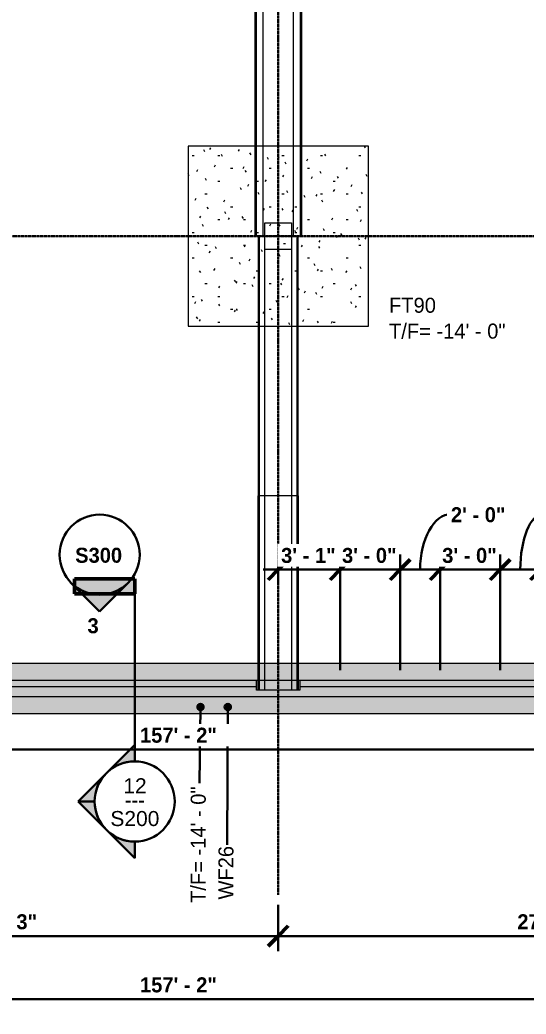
# Model space of a CAD drawing. Header units: inches. Extents: x -4164 to -1564, y 141 to 12367.
# Drawn here: x -2982 to -2679, y 9701 to 10297 of the extents above; entities that cross this region are included whole.
import ezdxf

# ---------------------------------------------------------------- set-up
doc = ezdxf.new("R2010")
doc.units = ezdxf.units.IN
doc.header["$MEASUREMENT"] = 0
doc.linetypes.add('Dash', pattern=[0.25, 0.125, -0.125])
doc.linetypes.add('Grid Line 1_2_', pattern=[0.875, 0.5, -0.125, 0.125, -0.125])
for name, color, linetype, lineweight in [('A-ANNO-DIMS', 211, 'Continuous', 9), ('A-ANNO-DIMS-96', 211, 'Continuous', 9), ('G-ANNO-SYMB', 111, 'Continuous', 30), ('S-BEAM', 12, 'Continuous', 9), ('S-COLS', 52, 'Continuous', 9), ('S-COLS-HDLN', 52, 'Dash', 9), ('S-FNDN', 32, 'Continuous', 13), ('S-FNDN-HDLN', 4, 'Dash', 9), ('S-FNDN-IDEN', 2, 'Continuous', 30), ('S-GRID', 1, 'Continuous', 9)]:
    doc.layers.add(name, color=color, linetype=linetype, lineweight=lineweight)
doc.styles.add('Arial_3', font='arial.ttf', dxfattribs={"height": 9})
doc.styles.add('Century Gothic', font='', dxfattribs={"height": 9})
doc.styles.add('Century Gothic_B', font='', dxfattribs={"height": 9})
doc.styles.get('Century Gothic').set_extended_font_data('Century Gothic')
doc.styles.get('Century Gothic_B').set_extended_font_data('Century Gothic', bold=True)
doc.dimstyles.new('OD__1_4__Tol__', dxfattribs={"dimscale": 12, "dimtxt": 9.397514, "dimasz": 1, "dimexe": 0.75, "dimexo": 0.5, "dimgap": 0.125, "dimtad": 1, "dimrnd": 0.25, "dimzin": 1, "dimdsep": 46, "dimlunit": 4, "dimtxsty": 'Century Gothic_B', "dimblk1": 'OBLIQUE', "dimblk2": 'OBLIQUE', "dimsah": 1, "dimcen": 0.09, "dimdle": 0.75, "dimazin": 0, "dimtfac": 1, "dimtdec": 4, "dimtix": 1, "dimtmove": 0, "dimatfit": 3, "dimfxl": 1, "dimtvp": 1, "dimtfill": 1, "dimfrac": 2, "dimtolj": 1, "dimtzin": 0, "dimlwd": 30, "dimlwe": 30, "dimarcsym": 2})
doc.dimstyles.new('OD__1_4__Tol___1', dxfattribs={"dimscale": 12, "dimtxt": 9.397514, "dimasz": 1, "dimexe": 0.75, "dimexo": 0.5, "dimgap": 0.125, "dimtad": 1, "dimrnd": 0.25, "dimzin": 1, "dimdsep": 46, "dimlunit": 4, "dimtxsty": 'Century Gothic_B', "dimblk1": 'OBLIQUE', "dimblk2": 'OBLIQUE', "dimsah": 1, "dimcen": 0.09, "dimdle": 0.75, "dimazin": 0, "dimtfac": 1, "dimtdec": 4, "dimtix": 1, "dimtmove": 1, "dimatfit": 3, "dimfxl": 1, "dimtvp": 1, "dimtfill": 1, "dimfrac": 2, "dimtolj": 1, "dimtzin": 0, "dimlwd": 30, "dimlwe": 30, "dimarcsym": 2})

# ---------------------------------------------------------------- blocks, each defined once
blk = doc.blocks.new('034100 - Precast Structural Concrete - Inverted Tee - IT 28IT32 _11_F _ 11_B SHELF_-1925201-FOUNDATION PLAN')
at = {"layer": 'S-BEAM', "color": 143}
for p, q in [((-150, 9), (-150, 14)), ((150, 14), (-150, 14)), ((150, 13.21), (-150, 13.21)), ((150, 14), (150, 9)), ((-150, -9), (-150, 9)), ((-150, 9), (150, 9)), ((150, 9), (150, -9)), ((-150, -14), (-150, -9)), ((150, -9), (-150, -9)), ((150, -9), (150, -14)), ((150, -13.21), (-150, -13.21)), ((150, -14), (-150, -14))]:
    blk.add_line(p, q, dxfattribs=at)
blk = doc.blocks.new('Zapata-Rectangular - FT90 - 9-0x9-0x2-1-V14-FOUNDATION PLAN')
at = {"layer": 'S-FNDN-HDLN', "linetype": 'Continuous'}
h = blk.add_hatch(dxfattribs=at)
h.set_pattern_fill('FP_29', color=256, style=0, pattern_type=2)
h.set_pattern_definition([(0, (2827.324, -10167.189), (30.72, 7.68), [1.267, -21.773, 1.267, -21.773, -122.88]), (0, (2827.324, -10167.189), (30.72, 7.68), [-46.08, 1.267, -44.813, 1.267, -21.773, -53.76]), (0, (2827.324, -10167.189), (30.72, 7.68), [-115.2, 1.267, -14.093, 1.267, -37.133]), (120, (2838.844, -10163.349), (-22.011075, 22.7643004), [1.267, -21.773, 1.267, -21.773, -122.88]), (120, (2838.844, -10163.349), (-22.011075, 22.7643004), [-46.08, 1.267, -44.813, 1.267, -21.773, -53.76]), (120, (2838.844, -10163.349), (-22.011075, 22.7643004), [-115.2, 1.267, -14.093, 1.267, -37.133]), (240, (2842.684, -10147.989), (-8.708925, -30.4443004), [1.267, -21.773, 1.267, -21.773, -122.88]), (240, (2842.684, -10147.989), (-8.708925, -30.4443004), [-46.08, 1.267, -44.813, 1.267, -21.773, -53.76]), (240, (2842.684, -10147.989), (-8.708925, -30.4443004), [-115.2, 1.267, -14.093, 1.267, -37.133])])
h.paths.add_polyline_path([(-54, -54), (54, -54), (54, 54), (-54, 54)], flags=0)
h.paths.add_polyline_path([(8, -8), (-8, -8), (-8, 8), (8, 8), (8, -7.92)], flags=0)
at = {"layer": 'S-FNDN', "color": 253}
for p, q in [((54, 54), (-54, 54)), ((-54, 54), (-54, -54)), ((54, -54), (54, 54)), ((-54, -54), (54, -54))]:
    blk.add_line(p, q, dxfattribs=at)
blk = doc.blocks.new('034100 - Precast Structural Concrete - Column - Corbels - 16_x16_-V23-FOUNDATION PLAN')
at = {"layer": 'S-COLS-HDLN', "linetype": 'Continuous'}
h = blk.add_hatch(dxfattribs=at)
h.set_pattern_fill('FP_41', color=256, style=0, pattern_type=2)
h.set_pattern_definition([(90, (10166.205, 2828.308), (-7.68, 30.72), [1.267, -21.773, 1.267, -21.773, -122.88]), (90, (10166.205, 2828.308), (-7.68, 30.72), [-46.08, 1.267, -44.813, 1.267, -21.773, -53.76]), (90, (10166.205, 2828.308), (-7.68, 30.72), [-115.2, 1.267, -14.093, 1.267, -37.133]), (210, (10162.365, 2839.828), (-22.7643004, -22.011075), [1.267, -21.773, 1.267, -21.773, -122.88]), (210, (10162.365, 2839.828), (-22.7643004, -22.011075), [-46.08, 1.267, -44.813, 1.267, -21.773, -53.76]), (210, (10162.365, 2839.828), (-22.7643004, -22.011075), [-115.2, 1.267, -14.093, 1.267, -37.133]), (330, (10147.005, 2843.668), (30.4443004, -8.708925), [1.267, -21.773, 1.267, -21.773, -122.88]), (330, (10147.005, 2843.668), (30.4443004, -8.708925), [-46.08, 1.267, -44.813, 1.267, -21.773, -53.76]), (330, (10147.005, 2843.668), (30.4443004, -8.708925), [-115.2, 1.267, -14.093, 1.267, -37.133])])
h.paths.add_polyline_path([(7.02, 8.98), (-8.98, 8.98), (-8.98, -7.02), (7.02, -7.02)], flags=0)
at = {"layer": 'S-COLS'}
for p, q in [((-8.98, 8.98), (-8.91, 8.98)), ((-8.98, -7.02), (-8.98, 8.98)), ((-8.91, 8.98), (-0.97, 8.98)), ((7.02, 8.98), (7.02, -7.02)), ((-8.91, -7.02), (-8.98, -7.02)), ((-0.97, -7.02), (-8.91, -7.02))]:
    blk.add_line(p, q, dxfattribs=at)
blk = doc.blocks.new('Drafting View - 3_32_ x 3_8_-1738294-FOUNDATION PLAN')
at = {"layer": 'G-ANNO-SYMB', "lineweight": 9}
blk.add_hatch(color=256, dxfattribs=at).paths.add_polyline_path([(0, 0.375), (0, 0), (-0.09375, 0), (-0.09375, 0.375)], flags=0)
at = {"layer": 'G-ANNO-SYMB', "lineweight": 50}
for p, q in [((0, 0.375), (-0.09375, 0.375)), ((-0.09375, 0.375), (-0.09375, 0)), ((0, 0), (0, 0.375)), ((-0.09375, 0), (0, 0))]:
    blk.add_line(p, q, dxfattribs=at)
blk = doc.blocks.new('Drafting View - Section Head - Filled-1738293-FOUNDATION PLAN')
at = {"layer": 'G-ANNO-SYMB', "lineweight": 9}
h = blk.add_hatch(color=256, dxfattribs=at)
edge = h.paths.add_edge_path(flags=0)
edge.add_line((-0.4268, 0.1768), (-0.25, 0.3536))
edge.add_line((-0.25, 0.3536), (-0.25, 0.25))
edge.add_arc((-0.25, 0), 0.25, 90, 135)
h = blk.add_hatch(color=256, dxfattribs=at)
edge = h.paths.add_edge_path(flags=0)
edge.add_arc((-0.25, 0), 0.25, 45, 90)
edge.add_line((-0.25, 0.25), (-0.25, 0.3536))
edge.add_line((-0.25, 0.3536), (-0.0732, 0.1768))
h = blk.add_hatch(color=256, dxfattribs=at)
edge = h.paths.add_edge_path(flags=0)
edge.add_arc((-0.25, 0), 0.2503, 137.9216, 180)
edge.add_line((-0.5003, 0), (-0.6036, 0))
edge.add_line((-0.6036, 0), (-0.4358, 0.1678))
h = blk.add_hatch(color=256, dxfattribs=at)
edge = h.paths.add_edge_path(flags=0)
edge.add_line((-0.0642, 0.1678), (0.1036, 0))
edge.add_line((0.1036, 0), (0.0003, 0))
edge.add_arc((-0.25, 0), 0.2503, 0, 42.0784)
at = {"layer": 'G-ANNO-SYMB'}
for p, q in [((-0.25, 0.3536), (-0.4268, 0.1768)), ((-0.25, 0.25), (-0.25, 0.3536)), ((-0.0732, 0.1768), (-0.25, 0.3536)), ((-0.25, 0.3536), (-0.25, 0.25)), ((-0.4358, 0.1678), (-0.6036, 0)), ((0.1036, 0), (-0.0642, 0.1678)), ((-0.6036, 0), (-0.5003, 0)), ((0.0003, 0), (0.1036, 0))]:
    blk.add_line(p, q, dxfattribs=at)
for centre, radius, start, end in [((-0.2503, 0), 0.25, 360, 180), ((-0.25, 0), 0.25, 90, 135), ((-0.25, 0), 0.25, 45, 90), ((-0.25, 0), 0.2503, 137.9216, 180), ((-0.25, 0), 0.2503, 0, 42.0784), ((-0.2503, 0), 0.25, 180, 360)]:
    blk.add_arc(centre, radius, start, end, dxfattribs=at)
blk = doc.blocks.new('Elevation - Filled Arrow-1738296-FOUNDATION PLAN')
at = {"layer": 'G-ANNO-SYMB'}
for start, end in [(360, 180), (180, 360)]:
    blk.add_arc((0, 0), 0.25, start, end, dxfattribs=at)
blk = doc.blocks.new('Elevation - Filled Arrow-1738116-FOUNDATION PLAN')
at = {"layer": 'G-ANNO-SYMB', "lineweight": 9}
h = blk.add_hatch(color=256, dxfattribs=at)
edge = h.paths.add_edge_path(flags=0)
edge.add_line((0, 0.3536), (0.1768, 0.1768))
edge.add_arc((0, 0), 0.25, 45, 135)
edge.add_line((-0.1768, 0.1768), (0, 0.3536))
at = {"layer": 'G-ANNO-SYMB'}
for p, q in [((0, 0.3536), (-0.1768, 0.1768)), ((0.1768, 0.1768), (0, 0.3536))]:
    blk.add_line(p, q, dxfattribs=at)
blk.add_arc((0, 0), 0.25, 45, 135, dxfattribs=at)
blk = doc.blocks.new('DIMBLOCK49-FOUNDATION PLAN')
at = {"layer": 'A-ANNO-DIMS-96', "lineweight": 50}
for p, q in [((-2827.32, 9967.4), (-2821.32, 9973.4)), ((-2790.32, 9967.4), (-2784.32, 9973.4)), ((-2827.32, 9967.4), (-2833.32, 9961.4)), ((-2790.32, 9967.4), (-2796.32, 9961.4))]:
    blk.add_line(p, q, dxfattribs=at)
at = {"layer": 'A-ANNO-DIMS-96', "lineweight": 30}
for p, q in [((-2790.32, 9907.19), (-2790.32, 9976.4)), ((-2836.32, 9967.4), (-2790.32, 9967.4)), ((-2827.32, 9969.88), (-2827.32, 9958.4)), ((-2827.32, 9967.4), (-2827.32, 9969.88)), ((-2790.32, 9967.4), (-2790.32, 9907.19))]:
    blk.add_line(p, q, dxfattribs=at)
at = {"layer": 'A-ANNO-DIMS-96', "color": 0, "lineweight": 30, "insert": (-2825.61, 9980.43), "char_height": 9, "width": 40.2751, "attachment_point": 1, "line_spacing_factor": 0.984502, "style": 'Century Gothic_B', "bg_fill": 3, "box_fill_scale": 1.25, "bg_fill_color": 256, "bg_fill_true_color": 13158600, "bg_fill_transparency": 0}
blk.add_mtext('3\' - 1"', dxfattribs=at)
blk = doc.blocks.new('_Oblique')
at = {"color": 0, "linetype": 'ByBlock', "lineweight": -2}
blk.add_line((-0.5, -0.5), (0.5, 0.5), dxfattribs=at)
blk = doc.blocks.new('DIMBLOCK50-FOUNDATION PLAN')
at = {"layer": 'A-ANNO-DIMS-96', "lineweight": 30}
for p, q in [((-2790.32, 9907.19), (-2790.32, 9976.4)), ((-2754.32, 9907.19), (-2754.32, 9976.4)), ((-2790.32, 9967.4), (-2754.32, 9967.4)), ((-2790.32, 9967.4), (-2790.32, 9907.19)), ((-2754.32, 9967.4), (-2754.32, 9907.19))]:
    blk.add_line(p, q, dxfattribs=at)
at = {"layer": 'A-ANNO-DIMS-96', "lineweight": 50}
for p, q in [((-2790.32, 9967.4), (-2784.32, 9973.4)), ((-2754.32, 9967.4), (-2748.32, 9973.4)), ((-2790.32, 9967.4), (-2796.32, 9961.4)), ((-2754.32, 9967.4), (-2760.32, 9961.4))]:
    blk.add_line(p, q, dxfattribs=at)
at = {"layer": 'A-ANNO-DIMS-96', "color": 0, "lineweight": 30, "insert": (-2789.11, 9980.43), "char_height": 9, "width": 40.2751, "attachment_point": 1, "line_spacing_factor": 0.984502, "style": 'Century Gothic_B', "bg_fill": 3, "box_fill_scale": 1.25, "bg_fill_color": 256, "bg_fill_true_color": 13158600, "bg_fill_transparency": 0}
blk.add_mtext('3\' - 0"', dxfattribs=at)
blk = doc.blocks.new('DIMBLOCK51-FOUNDATION PLAN')
at = {"layer": 'A-ANNO-DIMS-96', "lineweight": 30}
for p, q in [((-2754.32, 9907.19), (-2754.32, 9976.4)), ((-2730.32, 9907.19), (-2730.32, 9976.4)), ((-2754.32, 9967.4), (-2730.32, 9967.4)), ((-2754.32, 9967.4), (-2754.32, 9907.19)), ((-2730.32, 9967.4), (-2730.32, 9907.19))]:
    blk.add_line(p, q, dxfattribs=at)
at = {"layer": 'A-ANNO-DIMS-96', "lineweight": 50}
for p, q in [((-2754.32, 9967.4), (-2748.32, 9973.4)), ((-2730.32, 9967.4), (-2724.32, 9973.4)), ((-2754.32, 9967.4), (-2760.32, 9961.4)), ((-2730.32, 9967.4), (-2736.32, 9961.4))]:
    blk.add_line(p, q, dxfattribs=at)
at = {"layer": 'A-ANNO-DIMS-96', "lineweight": 30}
blk.add_ellipse((-2723.9, 9967.4), major_axis=(0, 33.25), ratio=0.55401, start_param=0, end_param=1.570796, dxfattribs=at)
at = {"layer": 'A-ANNO-DIMS-96', "color": 0, "lineweight": 30, "insert": (-2723.9, 10004.8), "char_height": 9, "width": 40.2751, "attachment_point": 1, "line_spacing_factor": 0.984502, "style": 'Century Gothic_B', "bg_fill": 3, "box_fill_scale": 1.25, "bg_fill_color": 256, "bg_fill_true_color": 13158600, "bg_fill_transparency": 0}
blk.add_mtext('2\' - 0"', dxfattribs=at)
blk = doc.blocks.new('DIMBLOCK52-FOUNDATION PLAN')
at = {"layer": 'A-ANNO-DIMS-96', "lineweight": 30}
for p, q in [((-2730.32, 9907.19), (-2730.32, 9976.4)), ((-2694.32, 9907.19), (-2694.32, 9976.4)), ((-2730.32, 9967.4), (-2694.32, 9967.4)), ((-2730.32, 9967.4), (-2730.32, 9907.19)), ((-2694.32, 9967.4), (-2694.32, 9907.19))]:
    blk.add_line(p, q, dxfattribs=at)
at = {"layer": 'A-ANNO-DIMS-96', "lineweight": 50}
for p, q in [((-2730.32, 9967.4), (-2724.32, 9973.4)), ((-2694.32, 9967.4), (-2688.32, 9973.4)), ((-2730.32, 9967.4), (-2736.32, 9961.4)), ((-2694.32, 9967.4), (-2700.32, 9961.4))]:
    blk.add_line(p, q, dxfattribs=at)
at = {"layer": 'A-ANNO-DIMS-96', "color": 0, "lineweight": 30, "insert": (-2729.11, 9980.43), "char_height": 9, "width": 40.2751, "attachment_point": 1, "line_spacing_factor": 0.984502, "style": 'Century Gothic_B', "bg_fill": 3, "box_fill_scale": 1.25, "bg_fill_color": 256, "bg_fill_true_color": 13158600, "bg_fill_transparency": 0}
blk.add_mtext('3\' - 0"', dxfattribs=at)
blk = doc.blocks.new('DIMBLOCK53-FOUNDATION PLAN')
at = {"layer": 'A-ANNO-DIMS-96', "lineweight": 30}
for p, q in [((-2694.32, 9907.19), (-2694.32, 9976.4)), ((-2670.32, 9907.19), (-2670.32, 9976.4)), ((-2694.32, 9967.4), (-2670.32, 9967.4)), ((-2694.32, 9967.4), (-2694.32, 9907.19)), ((-2670.32, 9967.4), (-2670.32, 9907.19))]:
    blk.add_line(p, q, dxfattribs=at)
at = {"layer": 'A-ANNO-DIMS-96', "lineweight": 50}
for p, q in [((-2694.32, 9967.4), (-2688.32, 9973.4)), ((-2670.32, 9967.4), (-2664.32, 9973.4)), ((-2694.32, 9967.4), (-2700.32, 9961.4)), ((-2670.32, 9967.4), (-2676.32, 9961.4))]:
    blk.add_line(p, q, dxfattribs=at)
at = {"layer": 'A-ANNO-DIMS-96', "lineweight": 30}
blk.add_ellipse((-2668.72, 9967.4), major_axis=(0, 33.25), ratio=0.409252, start_param=0, end_param=1.570796, dxfattribs=at)
at = {"layer": 'A-ANNO-DIMS-96', "color": 0, "lineweight": 30, "insert": (-2668.72, 10004.8), "char_height": 9, "width": 40.2751, "attachment_point": 1, "line_spacing_factor": 0.984502, "style": 'Century Gothic_B', "bg_fill": 3, "box_fill_scale": 1.25, "bg_fill_color": 256, "bg_fill_true_color": 13158600, "bg_fill_transparency": 0}
blk.add_mtext('2\' - 0"', dxfattribs=at)
blk = doc.blocks.new('DIMBLOCK56-FOUNDATION PLAN')
at = {"layer": 'A-ANNO-DIMS-96', "lineweight": 30}
for p, q in [((-3829.32, 9893.19), (-3829.32, 9701.13)), ((-3829.32, 9710.13), (-3829.32, 9893.19)), ((-1943.32, 9885.19), (-1943.32, 9701.13)), ((-1943.32, 9710.13), (-1943.32, 9885.19)), ((-3838.32, 9710.13), (-1934.32, 9710.13))]:
    blk.add_line(p, q, dxfattribs=at)
at = {"layer": 'A-ANNO-DIMS-96', "lineweight": 50}
for p, q in [((-3829.32, 9710.13), (-3823.32, 9716.13)), ((-1943.32, 9710.13), (-1937.32, 9716.13)), ((-3829.32, 9710.13), (-3835.32, 9704.13)), ((-1943.32, 9710.13), (-1949.32, 9704.13))]:
    blk.add_line(p, q, dxfattribs=at)
at = {"layer": 'A-ANNO-DIMS-96', "color": 0, "lineweight": 30, "insert": (-2910.12, 9723.16), "char_height": 9, "width": 57.1011, "attachment_point": 1, "line_spacing_factor": 0.984502, "style": 'Century Gothic_B', "bg_fill": 3, "box_fill_scale": 1.25, "bg_fill_color": 256, "bg_fill_true_color": 13158600, "bg_fill_transparency": 0}
blk.add_mtext('157\' - 2"', dxfattribs=at)
blk = doc.blocks.new('DIMBLOCK60-FOUNDATION PLAN')
at = {"layer": 'A-ANNO-DIMS-96', "lineweight": 30}
for p, q in [((-3154.32, 9766.61), (-3154.32, 9738.92)), ((-3154.32, 9747.92), (-3154.32, 9766.61)), ((-2827.32, 9766.61), (-2827.32, 9738.92)), ((-2827.32, 9747.92), (-2827.32, 9766.61)), ((-3154.32, 9747.92), (-2827.32, 9747.92))]:
    blk.add_line(p, q, dxfattribs=at)
at = {"layer": 'A-ANNO-DIMS-96', "lineweight": 50}
for p, q in [((-3154.32, 9747.92), (-3148.32, 9753.92)), ((-2827.32, 9747.92), (-2821.32, 9753.92)), ((-3154.32, 9747.92), (-3160.32, 9741.92)), ((-2827.32, 9747.92), (-2833.32, 9741.92))]:
    blk.add_line(p, q, dxfattribs=at)
at = {"layer": 'A-ANNO-DIMS-96', "color": 0, "lineweight": 30, "insert": (-3011.11, 9760.96), "char_height": 9, "width": 48.6881, "attachment_point": 1, "line_spacing_factor": 0.984502, "style": 'Century Gothic_B', "bg_fill": 3, "box_fill_scale": 1.25, "bg_fill_color": 256, "bg_fill_true_color": 13158600, "bg_fill_transparency": 0}
blk.add_mtext('27\' - 3"', dxfattribs=at)
blk = doc.blocks.new('DIMBLOCK61-FOUNDATION PLAN')
at = {"layer": 'A-ANNO-DIMS-96', "lineweight": 30}
for p, q in [((-2827.32, 9766.61), (-2827.32, 9738.92)), ((-2827.32, 9747.92), (-2827.32, 9766.61)), ((-2500.32, 9766.61), (-2500.32, 9738.92)), ((-2500.32, 9747.92), (-2500.32, 9766.61)), ((-2827.32, 9747.92), (-2500.32, 9747.92))]:
    blk.add_line(p, q, dxfattribs=at)
at = {"layer": 'A-ANNO-DIMS-96', "lineweight": 50}
for p, q in [((-2827.32, 9747.92), (-2821.32, 9753.92)), ((-2500.32, 9747.92), (-2494.32, 9753.92)), ((-2827.32, 9747.92), (-2833.32, 9741.92)), ((-2500.32, 9747.92), (-2506.32, 9741.92))]:
    blk.add_line(p, q, dxfattribs=at)
at = {"layer": 'A-ANNO-DIMS-96', "color": 0, "lineweight": 30, "insert": (-2684.11, 9760.96), "char_height": 9, "width": 48.6881, "attachment_point": 1, "line_spacing_factor": 0.984502, "style": 'Century Gothic_B', "bg_fill": 3, "box_fill_scale": 1.25, "bg_fill_color": 256, "bg_fill_true_color": 13158600, "bg_fill_transparency": 0}
blk.add_mtext('27\' - 3"', dxfattribs=at)
blk = doc.blocks.new('DIMBLOCK74-FOUNDATION PLAN')
at = {"layer": 'A-ANNO-DIMS-96', "lineweight": 30}
for p, q in [((-3829.32, 9893.19), (-3829.32, 9850.69)), ((-3829.32, 9859.69), (-3829.32, 9893.19)), ((-1943.32, 9885.19), (-1943.32, 9850.69)), ((-1943.32, 9859.69), (-1943.32, 9885.19)), ((-3838.32, 9859.69), (-1934.32, 9859.69))]:
    blk.add_line(p, q, dxfattribs=at)
at = {"layer": 'A-ANNO-DIMS-96', "lineweight": 50}
for p, q in [((-3829.32, 9859.69), (-3823.32, 9865.69)), ((-1943.32, 9859.69), (-1937.32, 9865.69)), ((-3829.32, 9859.69), (-3835.32, 9853.69)), ((-1943.32, 9859.69), (-1949.32, 9853.69))]:
    blk.add_line(p, q, dxfattribs=at)
at = {"layer": 'A-ANNO-DIMS-96', "color": 0, "lineweight": 30, "insert": (-2910.12, 9872.73), "char_height": 9, "width": 57.1011, "attachment_point": 1, "line_spacing_factor": 0.984502, "style": 'Century Gothic_B', "bg_fill": 3, "box_fill_scale": 1.25, "bg_fill_color": 256, "bg_fill_true_color": 13158600, "bg_fill_transparency": 0}
blk.add_mtext('157\' - 2"', dxfattribs=at)

msp = doc.modelspace()

# ---------------------------------------------------------------- hatches: boundary and pattern name
at = {"layer": 'S-FNDN', "lineweight": 9}
h = msp.add_hatch(dxfattribs=at)
h.set_pattern_fill('FP_6', color=256, style=0, pattern_type=2)
h.set_pattern_definition([(50, (0, 0), (27.5427, -2.40992), [2.88, -31.68]), (355, (0, 0), (-5.327844, 28.884266), [2.304, -25.344]), (100.451, (2.295, -0.2), (22.215316, 26.47393), [2.448, -26.924]), (46.184, (0, 7.68), (40.98187, -6.35642), [4.32, -47.52]), (96.636, (3.415, 7.15), (35.89075, 37.40619), [3.671, -40.386]), (351.184, (0, 7.68), (35.89097, 37.40622), [3.456, -38.016]), (21, (3.84, 5.76), (22.921036, -15.46073), [2.88, -31.68]), (326, (3.84, 5.76), (9.34353, 27.84574), [2.304, -25.344]), (71.451, (5.75, 4.472), (32.26477, 12.38442), [2.448, -26.924]), (37.5, (0, 0), (0.466855, 12.782707), [1.267, -23.77, 1.267, -24.461, -25.44]), (37.5, (0, 0), (0.466855, 12.782707), [-50.765, 1.267, -24.173]), (7.5, (0, 0), (10.10159, 15.14509), [1.267, -13.402, 1.267, -23.194, -9.696]), (7.5, (0, 0), (10.10159, 15.14509), [-39.13, 1.267, -8.429]), (327.5, (-8.563, 0), (20.499161, -0.86578), [1.267, -8.333, 1.267, -28.685, -39.744]), (327.5, (-8.563, 0), (20.499161, -0.86578), [-39.552, 1.267, -38.477]), (317.5, (-12.403, 0), (22.39478, 3.844288), [1.267, -11.213, 1.267, -18.624, -28.224]), (317.5, (-12.403, 0), (22.39478, 3.844288), [-32.371, 1.267, -26.957])])
h.paths.add_polyline_path([(-1968.32374, 9881.1894), (-1968.32374, 9891.1894), (-3829.32374, 9891.1894), (-3829.32374, 9881.1894), (-2278.08415, 9881.1894)], flags=0)
h.paths.add_polyline_path([(-2694.32374, 9901.1894), (-1968.32374, 9901.1894), (-1968.32374, 9911.1894), (-3819.32374, 9911.1894), (-3819.32374, 9901.1894), (-2730.32374, 9901.1894)], flags=0)
at = {"layer": 'S-FNDN'}
h = msp.add_hatch(color=256, dxfattribs=at)
h.paths.add_polyline_path([(-3819.32374, 9891.1894), (-3819.32374, 9897.1894), (-3494.32374, 9897.1894), (-3494.32374, 9901.1894), (-3829.32374, 9901.1894), (-3829.32374, 9891.1894), (-3822.65707, 9891.1894)], flags=0)
h.paths.add_polyline_path([(-2278.08415, 9897.1894), (-2186.32374, 9897.1894), (-2186.32374, 9901.1894), (-2487.32374, 9901.1894), (-2487.32374, 9897.1894), (-2302.82374, 9897.1894)], flags=0)
h.paths.add_polyline_path([(-2840.32374, 9897.1894), (-2840.32374, 9901.1894), (-3141.32374, 9901.1894), (-3141.32374, 9897.1894), (-2871.42415, 9897.1894)], flags=0)
h.paths.add_polyline_path([(-2793.32374, 9897.1894), (-2513.32374, 9897.1894), (-2513.32374, 9901.1894), (-2814.32374, 9901.1894), (-2814.32374, 9897.1894)], flags=0)
h.paths.add_polyline_path([(-2160.32374, 9897.1894), (-2158.32374, 9897.1894), (-2158.32374, 9901.1894), (-2160.32374, 9901.1894)], flags=0)
h.paths.add_polyline_path([(-3468.32374, 9897.1894), (-3167.32374, 9897.1894), (-3167.32374, 9901.1894), (-3468.32374, 9901.1894)], flags=0)
for points in [[(-2827.45707, 9895.1894), (-2814.32374, 9895.1894), (-2814.32374, 9901.1894), (-2840.32374, 9901.1894), (-2840.32374, 9895.1894)], [(-1953.32374, 9891.1894), (-1953.32374, 9897.1894), (-2160.32374, 9897.1894), (-2160.32374, 9895.1894), (-2186.32374, 9895.1894), (-2186.32374, 9897.1894), (-2487.32374, 9897.1894), (-2487.32374, 9895.1894), (-2513.32374, 9895.1894), (-2513.32374, 9897.1894), (-2814.32374, 9897.1894), (-2814.32374, 9895.1894), (-2840.32374, 9895.1894), (-2840.32374, 9897.1894), (-3141.32374, 9897.1894), (-3141.32374, 9895.1894), (-3167.32374, 9895.1894), (-3167.32374, 9897.1894), (-3468.32374, 9897.1894), (-3468.32374, 9895.1894), (-3494.32374, 9895.1894), (-3494.32374, 9897.1894), (-3819.32374, 9897.1894), (-3819.32374, 9891.1894), (-1968.32374, 9891.1894)]]:
    msp.add_hatch(color=256, dxfattribs=at).paths.add_polyline_path(points, flags=0)
at = {"layer": 'S-FNDN-IDEN'}
h = msp.add_hatch(color=256, dxfattribs=at)
edge = h.paths.add_edge_path(flags=0)
edge.add_arc((-2873.90249, 9885.13236), 1.875, 0, 360)
h = msp.add_hatch(color=256, dxfattribs=at)
edge = h.paths.add_edge_path(flags=0)
edge.add_arc((-2857.54615, 9885.13236), 1.875, 0, 360)

# ---------------------------------------------------------------- linework, layer by layer
at = {"layer": 'G-ANNO-SYMB'}
msp.add_line((-2913.32374, 9852.52318), (-2913.32374, 9952.84854), dxfattribs=at)
at = {"layer": 'S-BEAM', "color": 143}
for p, q in [((-2839.32374, 10167.17365), (-2835.32374, 10167.17365)), ((-2839.32374, 10167.17365), (-2839.32374, 10011.58014)), ((-2838.53634, 9895.20514), (-2838.53634, 10167.17365)), ((-2835.32374, 10167.17365), (-2819.32374, 10167.17365)), ((-2835.32374, 10011.58014), (-2835.32374, 10167.17365)), ((-2819.32374, 10167.17365), (-2815.32374, 10167.17365)), ((-2819.32374, 10167.17365), (-2819.32374, 10011.58014)), ((-2816.11114, 10167.17365), (-2816.11114, 9895.20514)), ((-2815.32374, 10011.58014), (-2815.32374, 10167.17365)), ((-2835.32374, 10011.58014), (-2839.32374, 10011.58014)), ((-2839.32374, 9895.20514), (-2839.32374, 10011.58014)), ((-2819.32374, 10011.58014), (-2835.32374, 10011.58014)), ((-2835.32374, 9895.20514), (-2835.32374, 10011.58014)), ((-2815.32374, 10011.58014), (-2819.32374, 10011.58014)), ((-2819.32374, 10011.58014), (-2819.32374, 9895.20514)), ((-2815.32374, 10011.58014), (-2815.32374, 9895.20514)), ((-2835.32374, 9895.20514), (-2839.32374, 9895.20514)), ((-2819.32374, 9895.20514), (-2835.32374, 9895.20514)), ((-2815.32374, 9895.20514), (-2819.32374, 9895.20514))]:
    msp.add_line(p, q, dxfattribs=at)
at = {"layer": 'S-FNDN', "color": 253}
for p, q in [((-1968.32374, 9911.1894), (-3809.32374, 9911.1894)), ((-3829.32374, 9881.1894), (-1912.32374, 9881.1894))]:
    msp.add_line(p, q, dxfattribs=at)
at = {"layer": 'S-FNDN'}
for p, q in [((-3819.32374, 9901.1894), (-2160.32374, 9901.1894)), ((-2840.32374, 9895.1894), (-2840.32374, 9901.1894)), ((-2814.32374, 9901.1894), (-2814.32374, 9895.1894)), ((-2840.32374, 9897.1894), (-3141.32374, 9897.1894)), ((-2814.32374, 9895.1894), (-2840.32374, 9895.1894)), ((-2513.32374, 9897.1894), (-2814.32374, 9897.1894)), ((-1943.32374, 9891.1894), (-3829.32374, 9891.1894))]:
    msp.add_line(p, q, dxfattribs=at)
at = {"layer": 'S-FNDN-IDEN'}
for p, q in [((-2873.90249, 9885.13236), (-2874.39383, 9839.51666)), ((-2857.54615, 9885.13236), (-2857.91466, 9802.53816))]:
    msp.add_line(p, q, dxfattribs=at)
for centre in [(-2873.90249, 9885.13236), (-2857.54615, 9885.13236)]:
    msp.add_circle(centre, 1.875, dxfattribs=at)
at = {"layer": 'S-GRID', "linetype": 'Grid Line 1_2_', "lineweight": 30}
for p, q in [((-2827.32374, 9772.6103), (-2827.32374, 12312.41399)), ((-1777.2452, 10167.1894), (-4076.95, 10167.1894))]:
    msp.add_line(p, q, dxfattribs=at)

# ---------------------------------------------------------------- block references
at = {"layer": 'G-ANNO-SYMB', "xscale": 95.99999999999994, "yscale": 95.99999999999994, "zscale": 95.99999999999994}
msp.add_blockref('Elevation - Filled Arrow-1738296-FOUNDATION PLAN', (-2934.30692, 9976.35419), dxfattribs=at)
at = {"layer": 'G-ANNO-SYMB', "extrusion": (0, 0, -1), "xscale": 95.99999999999994, "yscale": 95.99999999999994, "zscale": 95.99999999999994}
for name, p, rotation in [('Elevation - Filled Arrow-1738116-FOUNDATION PLAN', (2934.30692, 9976.35419), 180), ('Drafting View - 3_32_ x 3_8_-1738294-FOUNDATION PLAN', (2913.32374, 9952.84854), 270.0000000000002)]:
    msp.add_blockref(name, p, dxfattribs=dict(at, rotation=rotation))
at = {"layer": 'G-ANNO-SYMB', "xscale": 95.99999999999994, "yscale": 95.99999999999994, "zscale": 95.99999999999994, "rotation": 90}
msp.add_blockref('Drafting View - Section Head - Filled-1738293-FOUNDATION PLAN', (-2913.32374, 9852.52318), dxfattribs=at)
at = {"layer": 'S-BEAM', "color": 143, "rotation": 89.99999999999991}
msp.add_blockref('034100 - Precast Structural Concrete - Inverted Tee - IT 28IT32 _11_F _ 11_B SHELF_-1925201-FOUNDATION PLAN', (-2827.32374, 10317.1894), dxfattribs=at)
at = {"layer": 'S-COLS', "linetype": 'Dash', "rotation": 270.0000000000118}
msp.add_blockref('034100 - Precast Structural Concrete - Column - Corbels - 16_x16_-V23-FOUNDATION PLAN', (-2828.30799, 10166.20514), dxfattribs=at)
at = {"layer": 'S-FNDN', "linetype": 'Dash', "lineweight": 9}
msp.add_blockref('Zapata-Rectangular - FT90 - 9-0x9-0x2-1-V14-FOUNDATION PLAN', (-2827.32374, 10167.1894), dxfattribs=at)

# ---------------------------------------------------------------- texts
at = {"layer": 'G-ANNO-SYMB', "lineweight": 9, "char_height": 9, "attachment_point": 1}
for s, insert, width, style in [('S300', (-2948.96545, 9980.52781), 34.542, 'Century Gothic_B'), ('\\fCentury Gothic|b1|i0|c0|p34|;3', (-2941.58439, 9938.30853), 8.787, 'Century Gothic_B'), ('12', (-2920.14078, 9842.43182), 16.968, 'Arial_3'), ('---', (-2919.29602, 9833.92512), 15.453, 'Century Gothic'), ('S200', (-2927.88881, 9822.79557), 35.754, 'Arial_3')]:
    msp.add_mtext(s, dxfattribs=dict(at, insert=insert, width=width, style=style))
at = {"layer": 'S-FNDN-IDEN', "lineweight": 9, "char_height": 9, "attachment_point": 1, "style": 'Century Gothic'}
for s, insert, width in [('FT90', (-2760.96276, 10130.30262), 31.209), ('T/F= -14\' - 0"', (-2760.96276, 10114.80262), 86.658)]:
    msp.add_mtext(s, dxfattribs=dict(at, insert=insert, width=width))
at = {"layer": 'S-FNDN-IDEN', "lineweight": 9, "char_height": 9, "attachment_point": 1, "rotation": 90, "style": 'Century Gothic'}
for s, insert, width in [('T/F= -14\' - 0"', (-2879.75398, 9767.74343), 86.658), ('WF26', (-2863.15198, 9769.76965), 39.39)]:
    msp.add_mtext(s, dxfattribs=dict(at, insert=insert, width=width))

# ---------------------------------------------------------------- next in the draw order: dimensions: what is measured, and where the dimension line sits
at = {"layer": 'A-ANNO-DIMS', "lineweight": 30}
dim = msp.add_linear_dim(base=(-2790.32374, 9967.39848), p1=(-2827.32374, 9975.88376), p2=(-2790.32374, 9901.1894), dimstyle='OD__1_4__Tol__', override={"dimpost": '<>', "dimfxl": 83.35615}, dxfattribs=at)
dim.commit()
dim.dimension.update_dxf_attribs({"geometry": 'DIMBLOCK49-FOUNDATION PLAN', "text_midpoint": (-2808.82374, 9973.62485)})

# ---------------------------------------------------------------- next in the draw order: dimensions: what is measured, and where the dimension line sits
dim = msp.add_linear_dim(base=(-2754.32374, 9967.39848), p1=(-2790.32374, 9901.1894), p2=(-2754.32374, 9901.1894), dimstyle='OD__1_4__Tol__', override={"dimpost": '<>', "dimfxl": 36}, dxfattribs=at)
dim.commit()
dim.dimension.update_dxf_attribs({"geometry": 'DIMBLOCK50-FOUNDATION PLAN', "text_midpoint": (-2772.32374, 9973.62485)})

# ---------------------------------------------------------------- next in the draw order: dimensions: what is measured, and where the dimension line sits
dim = msp.add_linear_dim(base=(-2730.32374, 9967.39848), p1=(-2754.32374, 9901.1894), p2=(-2730.32374, 9901.1894), dimstyle='OD__1_4__Tol___1', override={"dimpost": '<>', "dimfxl": 24}, dxfattribs=at)
dim.commit()
dim.dimension.update_dxf_attribs({"geometry": 'DIMBLOCK51-FOUNDATION PLAN', "text_midpoint": (-2703.76391, 9998.80321), "dimtype": 160})

# ---------------------------------------------------------------- next in the draw order: dimensions: what is measured, and where the dimension line sits
dim = msp.add_linear_dim(base=(-2694.32374, 9967.39848), p1=(-2730.32374, 9901.1894), p2=(-2694.32374, 9901.1894), dimstyle='OD__1_4__Tol__', override={"dimpost": '<>', "dimfxl": 36}, dxfattribs=at)
dim.commit()
dim.dimension.update_dxf_attribs({"geometry": 'DIMBLOCK52-FOUNDATION PLAN', "text_midpoint": (-2712.32374, 9973.62485)})

# ---------------------------------------------------------------- next in the draw order: dimensions: what is measured, and where the dimension line sits
dim = msp.add_linear_dim(base=(-2670.32374, 9967.39848), p1=(-2694.32374, 9901.1894), p2=(-2670.32374, 9901.1894), dimstyle='OD__1_4__Tol___1', override={"dimpost": '<>', "dimfxl": 24}, dxfattribs=at)
dim.commit()
dim.dimension.update_dxf_attribs({"geometry": 'DIMBLOCK53-FOUNDATION PLAN', "text_midpoint": (-2648.57748, 9998.80321), "dimtype": 160})

# ---------------------------------------------------------------- next in the draw order: dimensions: what is measured, and where the dimension line sits
dim = msp.add_linear_dim(base=(-1943.32374, 9710.126), p1=(-3829.32374, 9899.1894), p2=(-1943.32374, 9891.1894), dimstyle='OD__1_4__Tol__', override={"dimpost": '<>', "dimfxl": 1886.016967}, dxfattribs=at)
dim.commit()
dim.dimension.update_dxf_attribs({"geometry": 'DIMBLOCK56-FOUNDATION PLAN', "text_midpoint": (-2886.32374, 9716.35237)})

# ---------------------------------------------------------------- next in the draw order: dimensions: what is measured, and where the dimension line sits
for base, p1, p2, override, picture, middle in [((-1943.32374, 9859.69198), (-3829.32374, 9899.1894), (-1943.32374, 9891.1894), {"dimpost": '<>', "dimfxl": 1886.016967}, 'DIMBLOCK74-FOUNDATION PLAN', (-2886.32374, 9865.91836)), ((-2827.32374, 9747.92127), (-3154.32374, 9772.6103), (-2827.32374, 9772.6103), {"dimpost": '<>', "dimfxl": 327}, 'DIMBLOCK60-FOUNDATION PLAN', (-2990.82374, 9754.14765))]:
    dim = msp.add_linear_dim(base=base, p1=p1, p2=p2, dimstyle='OD__1_4__Tol__', override=override, dxfattribs=at)
    dim.commit()
    dim.dimension.update_dxf_attribs({"geometry": picture, "text_midpoint": middle})

# ---------------------------------------------------------------- next in the draw order: dimensions: what is measured, and where the dimension line sits
dim = msp.add_linear_dim(base=(-2500.32374, 9747.92127), p1=(-2827.32374, 9772.6103), p2=(-2500.32374, 9772.6103), dimstyle='OD__1_4__Tol__', override={"dimpost": '<>', "dimfxl": 327}, dxfattribs=at)
dim.commit()
dim.dimension.update_dxf_attribs({"geometry": 'DIMBLOCK61-FOUNDATION PLAN', "text_midpoint": (-2663.82374, 9754.14765)})

doc.saveas('drawing.dxf')
